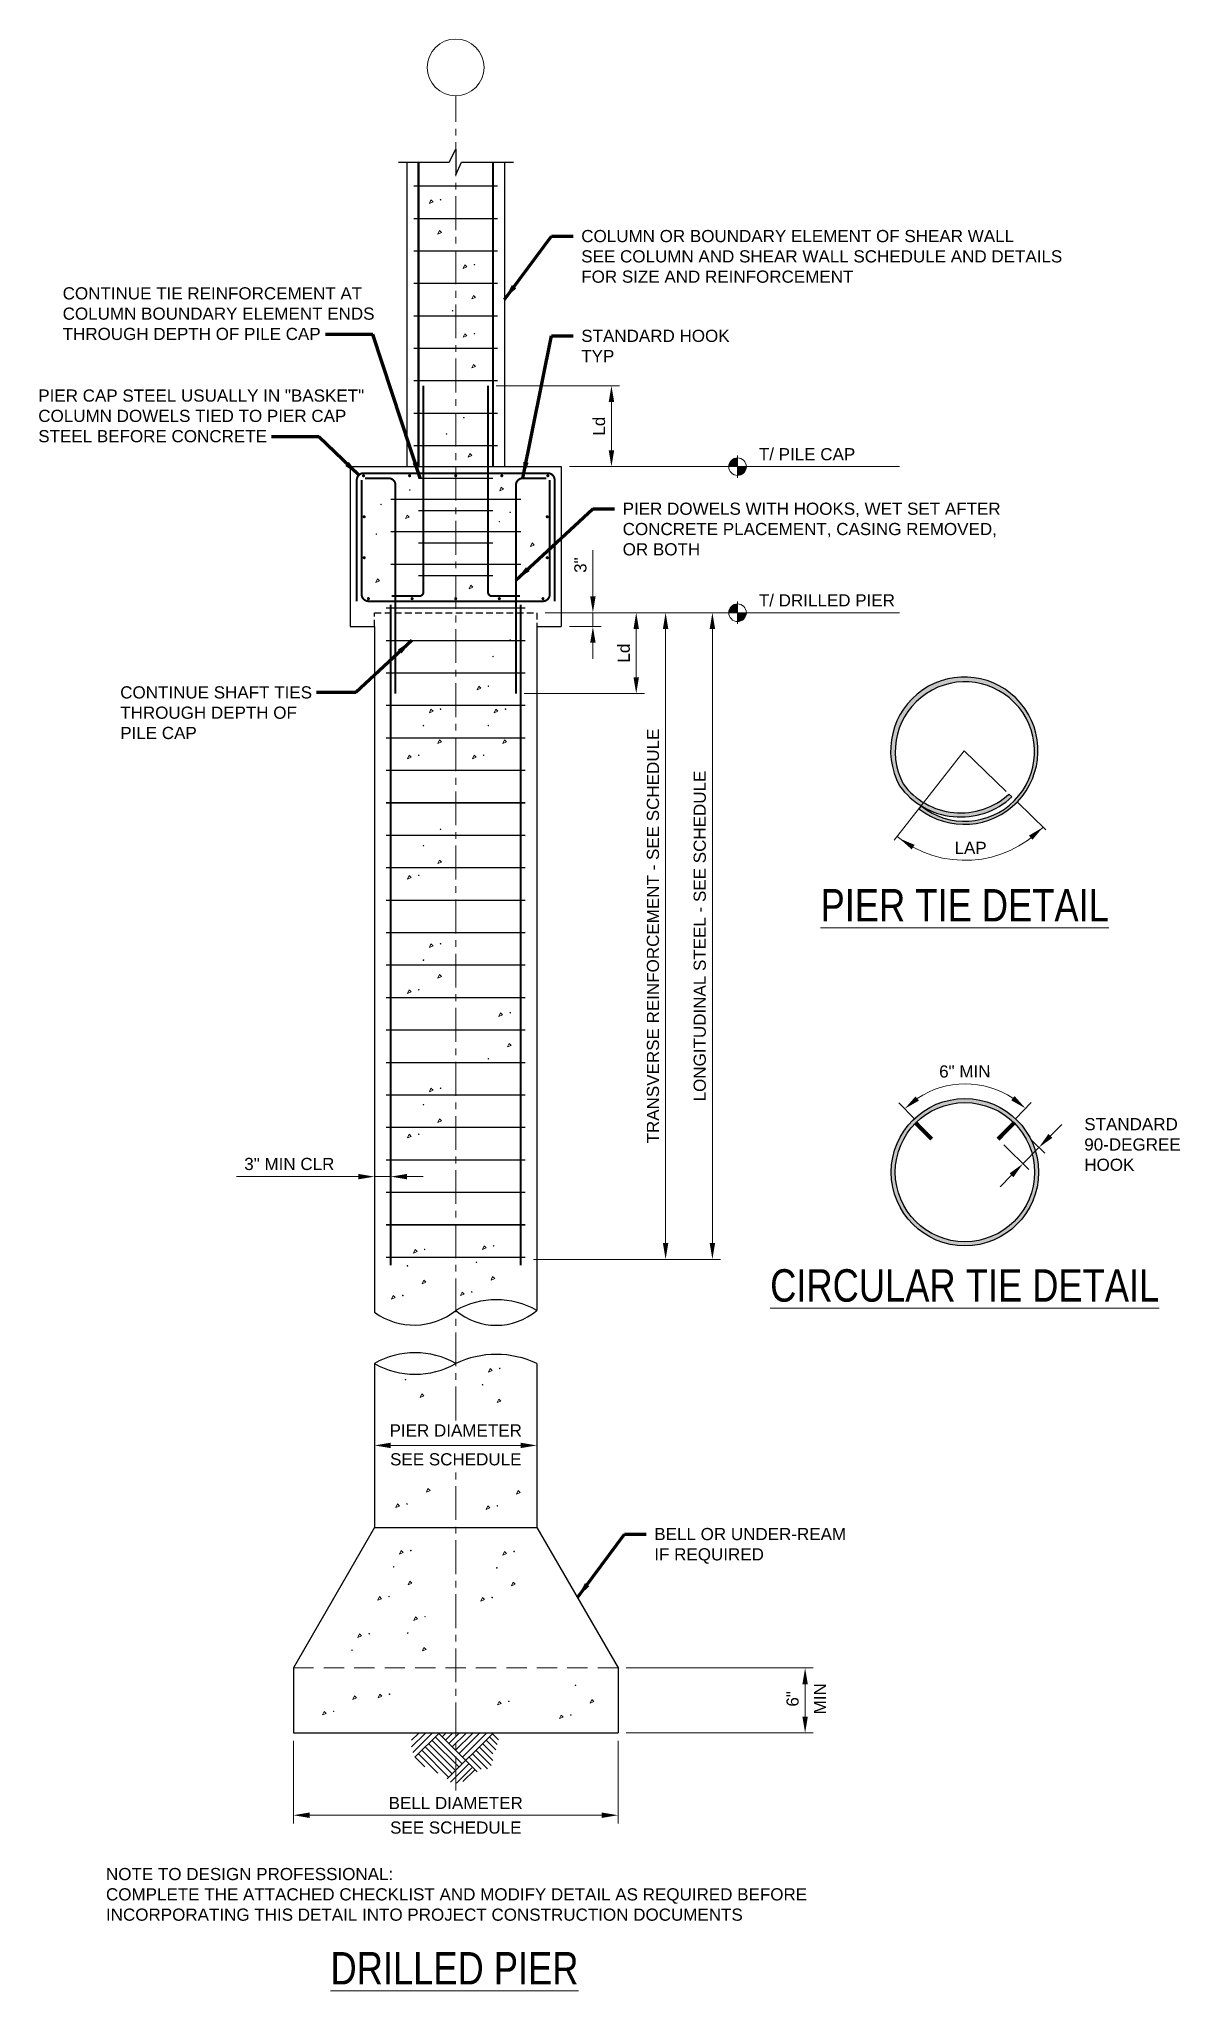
# Model space of a CAD drawing. Header units: inches. Extents: x -1250 to -1039, y 1095 to 1456.
import ezdxf
from ezdxf.enums import TextEntityAlignment as Align

# ---------------------------------------------------------------- set-up
doc = ezdxf.new("R2010")
doc.units = ezdxf.units.IN
doc.header["$LTSCALE"] = 5
doc.header["$MEASUREMENT"] = 0
doc.linetypes.add('CENTER', pattern=[2, 1.25, -0.25, 0.25, -0.25])
doc.linetypes.add('HIDDEN', pattern=[0.375, 0.25, -0.125])
for name, color, linetype, lineweight in [('S-ANNO-DIMS', 1, 'Continuous', 20), ('S-ANNO-TEXT', 7, 'Continuous', 20), ('S-DELT-PATT', 7, 'Continuous', 15), ('S-DETL', 3, 'Continuous', 30), ('S-GRID', 9, 'CENTER', 20), ('S-GRID-IDEN', 9, 'Continuous', 20)]:
    doc.layers.add(name, color=color, linetype=linetype, lineweight=lineweight)
doc.styles.add('Romans', font='arial.ttf')
doc.dimstyles.get("Standard").update_dxf_attribs({"dimtxt": 0.18, "dimasz": 0.18, "dimexe": 0.18, "dimexo": 0.0625, "dimgap": 0.09, "dimtad": 0, "dimtih": 1, "dimtoh": 1, "dimdec": 4, "dimzin": 0, "dimdsep": 46, "dimtxsty": 'Standard', "dimcen": 0.09, "dimadec": 0, "dimazin": 0, "dimtfac": 1, "dimtdec": 4, "dimtofl": 0, "dimtmove": 0, "dimatfit": 3, "dimfxl": 1, "dimtolj": 1, "dimtzin": 0, "dimarcsym": 0})

# ---------------------------------------------------------------- blocks, each defined once
blk = doc.blocks.new('*D0')
at = {"layer": 'Defpoints', "color": 0, "transparency": 16777216}
for p in [(-1187.65, 1245.61), (-1187.65, 1245.61), (-1184.65, 1245.11)]:
    blk.add_point(p, dxfattribs=at)
at = {"layer": 'S-ANNO-DIMS', "transparency": 16777216}
for p, q in [((-1190.65, 1245.61), (-1213.14, 1245.61)), ((-1184.65, 1245.61), (-1187.65, 1245.61)), ((-1184.65, 1246.61), (-1184.65, 1247.11)), ((-1181.65, 1245.61), (-1178.65, 1245.61))]:
    blk.add_line(p, q, dxfattribs=at)
for points in [[(-1190.65, 1246.11), (-1190.65, 1245.11), (-1187.65, 1245.61)], [(-1181.65, 1246.11), (-1181.65, 1245.11), (-1184.65, 1245.61)]]:
    blk.add_solid(points, dxfattribs=at)
at = {"layer": 'S-ANNO-DIMS', "transparency": 16777216, "insert": (-1203.4, 1247.94), "char_height": 2.25, "attachment_point": 5, "style": 'Romans'}
blk.add_mtext('\\A1;3" MIN CLR', dxfattribs=at)
blk = doc.blocks.new('*D1')
at = {"layer": 'Defpoints', "color": 0, "transparency": 16777216}
for p in [(-1202.65, 1142.8), (-1142.65, 1142.8), (-1142.65, 1127.58)]:
    blk.add_point(p, dxfattribs=at)
at = {"layer": 'S-ANNO-DIMS', "transparency": 16777216}
for p, q in [((-1202.65, 1141.3), (-1202.65, 1126.08)), ((-1142.65, 1141.3), (-1142.65, 1126.08)), ((-1199.65, 1127.58), (-1145.65, 1127.58))]:
    blk.add_line(p, q, dxfattribs=at)
for points in [[(-1199.65, 1128.08), (-1199.65, 1127.08), (-1202.65, 1127.58)], [(-1145.65, 1128.08), (-1145.65, 1127.08), (-1142.65, 1127.58)]]:
    blk.add_solid(points, dxfattribs=at)
at = {"layer": 'S-ANNO-DIMS', "transparency": 16777216, "insert": (-1172.65, 1129.84), "char_height": 2.25, "attachment_point": 5, "style": 'Romans'}
blk.add_mtext('\\A1;BELL DIAMETER', dxfattribs=at)
blk = doc.blocks.new('*D2')
at = {"layer": 'Defpoints', "color": 0, "transparency": 16777216}
for p in [(-1142.65, 1154.8), (-1142.65, 1142.8), (-1108.08, 1142.8)]:
    blk.add_point(p, dxfattribs=at)
at = {"layer": 'S-ANNO-DIMS', "transparency": 16777216}
for p, q in [((-1141.15, 1154.8), (-1106.58, 1154.8)), ((-1108.08, 1151.8), (-1108.08, 1145.8)), ((-1141.15, 1142.8), (-1106.58, 1142.8))]:
    blk.add_line(p, q, dxfattribs=at)
for points in [[(-1108.58, 1151.8), (-1107.58, 1151.8), (-1108.08, 1154.8)], [(-1108.58, 1145.8), (-1107.58, 1145.8), (-1108.08, 1142.8)]]:
    blk.add_solid(points, dxfattribs=at)
at = {"layer": 'S-ANNO-DIMS', "transparency": 16777216, "insert": (-1110.38, 1149.09), "char_height": 2.25, "attachment_point": 5, "rotation": 90, "style": 'Romans'}
blk.add_mtext('\\A1;6"', dxfattribs=at)
blk = doc.blocks.new('*D3')
at = {"layer": 'Defpoints', "color": 0, "transparency": 16777216}
for p in [(-1187.65, 1195.93), (-1157.65, 1195.93), (-1157.65, 1195.93)]:
    blk.add_point(p, dxfattribs=at)
at = {"layer": 'S-ANNO-DIMS', "transparency": 16777216}
for p, q in [((-1184.65, 1195.93), (-1160.65, 1195.93)), ((-1157.65, 1197.43), (-1157.65, 1197.43))]:
    blk.add_line(p, q, dxfattribs=at)
for points in [[(-1184.65, 1196.43), (-1184.65, 1195.43), (-1187.65, 1195.93)], [(-1160.65, 1196.43), (-1160.65, 1195.43), (-1157.65, 1195.93)]]:
    blk.add_solid(points, dxfattribs=at)
at = {"layer": 'S-ANNO-DIMS', "transparency": 16777216, "insert": (-1172.65, 1198.7), "char_height": 2.25, "attachment_point": 5, "style": 'Romans'}
blk.add_mtext('\\A1;PIER DIAMETER', dxfattribs=at)
blk = doc.blocks.new('*D4')
at = {"layer": 'Defpoints', "color": 0, "transparency": 16777216}
for p in [(-1125.22, 1349.84), (-1159.79, 1230.32), (-1125.22, 1230.32)]:
    blk.add_point(p, dxfattribs=at)
at = {"layer": 'S-ANNO-DIMS', "transparency": 16777216}
for p, q in [((-1125.22, 1346.84), (-1125.22, 1233.32)), ((-1158.29, 1230.32), (-1123.72, 1230.32))]:
    blk.add_line(p, q, dxfattribs=at)
for points in [[(-1125.72, 1346.84), (-1124.72, 1346.84), (-1125.22, 1349.84)], [(-1125.72, 1233.32), (-1124.72, 1233.32), (-1125.22, 1230.32)]]:
    blk.add_solid(points, dxfattribs=at)
at = {"layer": 'S-ANNO-DIMS', "transparency": 16777216, "insert": (-1127.54, 1290.08), "char_height": 2.25, "attachment_point": 5, "rotation": 90, "style": 'Romans'}
blk.add_mtext('\\A1;LONGITUDINAL STEEL - SEE SCHEDULE', dxfattribs=at)
blk = doc.blocks.new('*D5')
at = {"layer": 'Defpoints', "color": 0, "transparency": 16777216}
for p in [(-1133.86, 1349.84), (-1159.79, 1230.32), (-1133.86, 1230.32)]:
    blk.add_point(p, dxfattribs=at)
at = {"layer": 'S-ANNO-DIMS', "transparency": 16777216}
for p, q in [((-1133.86, 1346.84), (-1133.86, 1233.32)), ((-1158.29, 1230.32), (-1132.36, 1230.32))]:
    blk.add_line(p, q, dxfattribs=at)
for points in [[(-1134.36, 1346.84), (-1133.36, 1346.84), (-1133.86, 1349.84)], [(-1134.36, 1233.32), (-1133.36, 1233.32), (-1133.86, 1230.32)]]:
    blk.add_solid(points, dxfattribs=at)
at = {"layer": 'S-ANNO-DIMS', "transparency": 16777216, "insert": (-1136.19, 1290.08), "char_height": 2.25, "attachment_point": 5, "rotation": 90, "style": 'Romans'}
blk.add_mtext('\\A1;TRANSVERSE REINFORCEMENT - SEE SCHEDULE', dxfattribs=at)
blk = doc.blocks.new('*D6')
at = {"layer": 'Defpoints', "color": 0, "transparency": 16777216}
for p in [(-1074.45, 1262.23), (-1086.82, 1255.24), (-1084.41, 1252.8), (-1072.66, 1252.77), (-1070.27, 1255.23)]:
    blk.add_point(p, dxfattribs=at)
at = {"layer": 'S-ANNO-DIMS', "transparency": 16777216}
for p, q in [((-1087.87, 1256.31), (-1090.74, 1259.22)), ((-1069.22, 1256.3), (-1066.3, 1259.31))]:
    blk.add_line(p, q, dxfattribs=at)
blk.add_arc((-1078.47, 1246.79), 15.96, 56.577, 123.835, dxfattribs=at)
for points in [[(-1087.05, 1259.66), (-1087.68, 1260.43), (-1089.69, 1258.15)], [(-1069.37, 1260.5), (-1070, 1259.72), (-1067.35, 1258.23)]]:
    blk.add_solid(points, dxfattribs=at)
at = {"layer": 'S-ANNO-DIMS', "transparency": 16777216, "insert": (-1078.56, 1265.05), "char_height": 2.25, "attachment_point": 5, "rotation": 0.2803, "style": 'Romans'}
blk.add_mtext('\\A1;6" MIN', dxfattribs=at)
blk = doc.blocks.new('*D7')
at = {"layer": 'Defpoints', "color": 0, "transparency": 16777216}
for p in [(-1157.65, 1349.84), (-1153.15, 1347.29), (-1147.3, 1347.29)]:
    blk.add_point(p, dxfattribs=at)
at = {"layer": 'S-ANNO-DIMS', "transparency": 16777216}
for p, q in [((-1147.3, 1352.84), (-1147.3, 1361.43)), ((-1156.15, 1349.84), (-1145.8, 1349.84)), ((-1147.3, 1347.29), (-1147.3, 1349.84)), ((-1151.65, 1347.29), (-1145.8, 1347.29)), ((-1147.3, 1344.29), (-1147.3, 1341.29))]:
    blk.add_line(p, q, dxfattribs=at)
for points in [[(-1147.8, 1352.84), (-1146.8, 1352.84), (-1147.3, 1349.84)], [(-1147.8, 1344.29), (-1146.8, 1344.29), (-1147.3, 1347.29)]]:
    blk.add_solid(points, dxfattribs=at)
at = {"layer": 'S-ANNO-DIMS', "transparency": 16777216, "insert": (-1149.6, 1358.64), "char_height": 2.25, "attachment_point": 5, "rotation": 90, "style": 'Romans'}
blk.add_mtext('\\A1;3"', dxfattribs=at)
blk = doc.blocks.new('*D8')
at = {"layer": 'Defpoints', "color": 0, "transparency": 16777216}
for p in [(-1072.43, 1252.54), (-1067.33, 1253.43), (-1064.87, 1251)]:
    blk.add_point(p, dxfattribs=at)
at = {"layer": 'S-ANNO-DIMS', "transparency": 16777216}
for p, q in [((-1066.26, 1252.38), (-1063.8, 1249.95)), ((-1062.76, 1253.13), (-1060.65, 1255.27)), ((-1071.36, 1251.49), (-1066.76, 1246.95)), ((-1067.83, 1248), (-1064.87, 1251)), ((-1069.93, 1245.86), (-1072.04, 1243.73))]:
    blk.add_line(p, q, dxfattribs=at)
for points in [[(-1063.12, 1253.49), (-1062.4, 1252.78), (-1064.87, 1251)], [(-1070.29, 1246.21), (-1069.58, 1245.51), (-1067.83, 1248)]]:
    blk.add_solid(points, dxfattribs=at)
blk = doc.blocks.new('*D9')
at = {"layer": 'Defpoints', "color": 0, "transparency": 16777216}
for p in [(-1166.68, 1391.79), (-1153.15, 1376.84), (-1143.87, 1376.84)]:
    blk.add_point(p, dxfattribs=at)
at = {"layer": 'S-ANNO-DIMS', "transparency": 16777216}
for p, q in [((-1165.18, 1391.79), (-1142.37, 1391.79)), ((-1143.87, 1388.79), (-1143.87, 1379.84)), ((-1151.65, 1376.84), (-1142.37, 1376.84))]:
    blk.add_line(p, q, dxfattribs=at)
for points in [[(-1144.37, 1388.79), (-1143.37, 1388.79), (-1143.87, 1391.79)], [(-1144.37, 1379.84), (-1143.37, 1379.84), (-1143.87, 1376.84)]]:
    blk.add_solid(points, dxfattribs=at)
at = {"layer": 'S-ANNO-DIMS', "transparency": 16777216, "insert": (-1146.16, 1384.32), "char_height": 2.25, "attachment_point": 5, "rotation": 90, "style": 'Romans'}
blk.add_mtext('\\A1;Ld', dxfattribs=at)
blk = doc.blocks.new('*D10')
at = {"layer": 'Defpoints', "color": 0, "transparency": 16777216}
for p in [(-1157.65, 1349.84), (-1139.29, 1349.84), (-1161.52, 1334.89)]:
    blk.add_point(p, dxfattribs=at)
at = {"layer": 'S-ANNO-DIMS', "transparency": 16777216}
for p, q in [((-1156.15, 1349.84), (-1137.79, 1349.84)), ((-1139.29, 1337.89), (-1139.29, 1346.84)), ((-1160.02, 1334.89), (-1137.79, 1334.89))]:
    blk.add_line(p, q, dxfattribs=at)
for points in [[(-1139.79, 1346.84), (-1138.79, 1346.84), (-1139.29, 1349.84)], [(-1139.79, 1337.89), (-1138.79, 1337.89), (-1139.29, 1334.89)]]:
    blk.add_solid(points, dxfattribs=at)
at = {"layer": 'S-ANNO-DIMS', "transparency": 16777216, "insert": (-1141.58, 1342.37), "char_height": 2.25, "attachment_point": 5, "rotation": 90, "style": 'Romans'}
blk.add_mtext('\\A1;Ld', dxfattribs=at)

msp = doc.modelspace()

# ---------------------------------------------------------------- hatches: boundary and pattern name
at = {"layer": 'S-ANNO-TEXT'}
h = msp.add_hatch(color=256, dxfattribs=at)
h.dxf.hatch_style = 1
h.paths.add_polyline_path([(-1120.566099, 1378.460207, 0.4142135624), (-1122.191056, 1376.83525), (-1120.566099, 1376.83525)])
h = msp.add_hatch(color=256, dxfattribs=at)
h.dxf.hatch_style = 1
h.paths.add_polyline_path([(-1118.941141, 1376.83525), (-1120.566099, 1376.83525), (-1120.566099, 1375.210292, 0.4142135624)])
h = msp.add_hatch(color=256, dxfattribs=at)
h.dxf.hatch_style = 1
h.paths.add_polyline_path([(-1120.566099, 1351.460207, 0.4142135624), (-1122.191056, 1349.83525), (-1120.566099, 1349.83525)])
h = msp.add_hatch(color=256, dxfattribs=at)
h.dxf.hatch_style = 1
h.paths.add_polyline_path([(-1118.941141, 1349.83525), (-1120.566099, 1349.83525), (-1120.566099, 1348.210292, 0.4142135624)])
at = {"layer": 'S-DETL'}
h = msp.add_hatch(color=256, dxfattribs=at)
h.dxf.hatch_style = 1
h.paths.add_polyline_path([(-1090.624914, 1317.84278, 0.0987396046), (-1086.628606, 1314.140924), (-1086.166266, 1314.732901, -0.0984924228), (-1089.965876, 1318.200787, -9.7041727797), (-1086.628606, 1314.140924), (-1087.0418, 1313.611872, 9.7191593964)])
h.paths.add_polyline_path([(-1069.869658, 1315.805269), (-1070.408349, 1316.328262, -0.333794686), (-1086.166266, 1314.732901), (-1086.628606, 1314.140924, 0.3365648799)], flags=17)
h = msp.add_hatch(color=256, dxfattribs=at)
h.dxf.hatch_style = 1
h.paths.add_polyline_path([(-1092.167337, 1246.431975, 1), (-1064.937519, 1246.431975, 1)])
h.paths.add_polyline_path([(-1065.688325, 1246.431975, -1), (-1091.416531, 1246.431975, -1)], flags=16)
h.paths.add_polyline_path([(-1069.205564, 1255.270599, 0.0145944322), (-1069.737134, 1255.800845), (-1072.695493, 1252.80296), (-1072.161081, 1252.275594)], flags=0)
h.paths.add_polyline_path([(-1087.367722, 1255.800845, 0.0145944322), (-1087.899292, 1255.270599), (-1084.943775, 1252.275594), (-1084.409363, 1252.80296)], flags=0)
h = msp.add_hatch(color=256, dxfattribs=at)
h.dxf.hatch_style = 1
h.paths.add_polyline_path([(-1087.367722, 1255.800845, 0.0145944322), (-1087.899292, 1255.270599), (-1084.943775, 1252.275594), (-1084.409363, 1252.80296)])
h = msp.add_hatch(color=256, dxfattribs=at)
h.dxf.hatch_style = 1
h.paths.add_polyline_path([(-1069.205564, 1255.270599, 0.0145944322), (-1069.737134, 1255.800845), (-1072.695493, 1252.80296), (-1072.161081, 1252.275594)])

# ---------------------------------------------------------------- linework, layer by layer
at = {"layer": 'S-ANNO-DIMS'}
for p, q in [((-1078.661968, 1324.341374), (-1091.594169, 1307.783036)), ((-1078.661968, 1324.341374), (-1070.899318, 1316.804924)), ((-1068.89408, 1314.858118), (-1063.587644, 1309.70631))]:
    msp.add_line(p, q, dxfattribs=at)
msp.add_arc((-1078.552428, 1324.181242), 20.106082, 231.48296459, 315.95703518, dxfattribs=at)
for points in [[(-1066.710423, 1308.643206), (-1066.063254, 1307.88086), (-1064.099801, 1310.203543)], [(-1088.385922, 1306.088237), (-1087.849041, 1306.931894), (-1090.648454, 1308.120711)]]:
    msp.add_solid(points, dxfattribs=at)
at = {"layer": 'S-ANNO-TEXT', "linetype": 'Continuous'}
for p, q in [((-1180.798896, 1141.456169), (-1179.548896, 1142.706169)), ((-1180.798896, 1140.206169), (-1178.298896, 1142.706169)), ((-1180.587959, 1139.167106), (-1177.048896, 1142.706169)), ((-1180.223037, 1138.282028), (-1175.798912, 1142.706169)), ((-1178.298896, 1140.206169), (-1173.387505, 1135.294778)), ((-1177.673896, 1140.831169), (-1172.795021, 1135.952278)), ((-1177.048896, 1141.456169), (-1172.039974, 1136.447247)), ((-1176.423912, 1142.081169), (-1171.44749, 1137.104763)), ((-1175.798912, 1142.706169), (-1168.709334, 1135.616606)), ((-1175.173912, 1142.081169), (-1174.548912, 1142.706169)), ((-1174.548912, 1141.456169), (-1173.298912, 1142.706169)), ((-1174.21524, 1134.289856), (-1165.798927, 1142.706169)), ((-1173.923912, 1140.831169), (-1172.048912, 1142.706169)), ((-1173.298912, 1140.206169), (-1170.798912, 1142.706169)), ((-1172.673912, 1139.581169), (-1169.548912, 1142.706169)), ((-1172.048912, 1138.956169), (-1168.298912, 1142.706169)), ((-1171.423912, 1138.331169), (-1167.048927, 1142.706169)), ((-1168.298912, 1140.206169), (-1165.798927, 1137.706184)), ((-1167.673912, 1140.831169), (-1165.798927, 1138.956169)), ((-1167.048927, 1141.456169), (-1165.251943, 1139.659169)), ((-1166.423927, 1142.081169), (-1165.017068, 1140.674294)), ((-1165.860177, 1142.644919), (-1164.745912, 1141.530638)), ((-1180.173896, 1138.331169), (-1178.383459, 1136.540747)), ((-1179.548896, 1138.956169), (-1175.970427, 1135.377684)), ((-1178.923896, 1139.581169), (-1174.045021, 1134.702278)), ((-1173.62113, 1133.695731), (-1170.305099, 1137.011763)), ((-1170.173912, 1138.331169), (-1167.954302, 1136.111559)), ((-1169.548912, 1138.956169), (-1166.776646, 1136.183888)), ((-1168.923912, 1139.581169), (-1166.086615, 1136.743872)), ((-1172.483271, 1133.533184), (-1169.654896, 1136.361559)), ((-1171.312912, 1133.793263), (-1169.199755, 1135.906419))]:
    msp.add_line(p, q, dxfattribs=at)
at = {"layer": 'S-DELT-PATT', "linetype": 'Continuous'}
for p, q in [((-1120.566099, 1374.763347), (-1120.566099, 1378.925514)), ((-1118.941141, 1376.83525), (-1123.044384, 1376.83525)), ((-1114.960155, 1349.844431), (-1123.403661, 1349.844431)), ((-1118.941141, 1349.83525), (-1123.044384, 1349.83525)), ((-1120.566099, 1347.763347), (-1120.566099, 1351.925514))]:
    msp.add_line(p, q, dxfattribs=at)
at = {"layer": 'S-DELT-PATT'}
for p, q in [((-1150.927128, 1376.844431), (-1090.617093, 1376.844431)), ((-1150.927128, 1349.844431), (-1090.617093, 1349.844431))]:
    msp.add_line(p, q, dxfattribs=at)
at = {"layer": 'S-DELT-PATT', "linetype": 'HIDDEN', "ltscale": 3}
msp.add_line((-1202.652974, 1154.801853), (-1142.652974, 1154.801853), dxfattribs=at)
at = {"layer": 'S-DELT-PATT', "flags": 128}
for points in [[(-1176.844691, 1425.777927), (-1177.518954, 1425.490276), (-1177.219584, 1426.152819)], [(-1175.252973, 1420.119678), (-1175.927236, 1419.832027), (-1175.627865, 1420.49457)], [(-1170.594691, 1413.777927), (-1171.268954, 1413.490276), (-1170.969584, 1414.152819)], [(-1169.002973, 1408.119678), (-1169.677236, 1407.832027), (-1169.377865, 1408.49457)], [(-1170.594691, 1401.027927), (-1171.268954, 1400.740276), (-1170.969584, 1401.402819)], [(-1169.002973, 1395.369678), (-1169.677236, 1395.082027), (-1169.377865, 1395.74457)], [(-1169.662218, 1378.883992), (-1170.336481, 1378.596341), (-1170.037111, 1379.258884)], [(-1163.845977, 1372.67441), (-1164.52024, 1372.38676), (-1164.22087, 1373.049303)], [(-1181.245, 1367.511166), (-1181.919263, 1367.223516), (-1181.619893, 1367.886059)], [(-1158.163741, 1362.351427), (-1158.838004, 1362.063777), (-1158.538633, 1362.72632)], [(-1186.713, 1355.716018), (-1187.387263, 1355.428368), (-1187.087893, 1356.090911)], [(-1169.507694, 1354.551689), (-1170.181957, 1354.264039), (-1169.882586, 1354.926582)], [(-1168.024868, 1335.86455), (-1168.699131, 1335.5769), (-1168.399761, 1336.239443)], [(-1176.844691, 1331.624082), (-1177.518954, 1331.336432), (-1177.219584, 1331.998975)], [(-1164.844691, 1331.624082), (-1165.518954, 1331.336432), (-1165.219584, 1331.998975)], [(-1175.252973, 1325.965833), (-1175.927236, 1325.678183), (-1175.627865, 1326.340726)], [(-1163.252973, 1325.965833), (-1163.927236, 1325.678183), (-1163.627865, 1326.340726)], [(-1180.888971, 1323.11455), (-1181.563233, 1322.8269), (-1181.263863, 1323.489443)], [(-1168.888971, 1323.11455), (-1169.563233, 1322.8269), (-1169.263863, 1323.489443)], [(-1175.252973, 1303.758202), (-1175.927236, 1303.470551), (-1175.627865, 1304.133094)], [(-1180.888971, 1300.906918), (-1181.563233, 1300.619268), (-1181.263863, 1301.281811)], [(-1176.844691, 1288.266078), (-1177.518954, 1287.978428), (-1177.219584, 1288.640971)], [(-1175.252973, 1282.607829), (-1175.927236, 1282.320179), (-1175.627865, 1282.982722)], [(-1180.888971, 1279.756546), (-1181.563233, 1279.468896), (-1181.263863, 1280.131439)], [(-1163.980588, 1275.516078), (-1164.654851, 1275.228428), (-1164.355481, 1275.890971)], [(-1162.38887, 1269.857829), (-1163.063133, 1269.570179), (-1162.763763, 1270.232722)], [(-1176.844691, 1261.563135), (-1177.518954, 1261.275484), (-1177.219584, 1261.938027)], [(-1175.252973, 1255.904886), (-1175.927236, 1255.617235), (-1175.627865, 1256.279778)], [(-1180.888971, 1253.053602), (-1181.563233, 1252.765952), (-1181.263863, 1253.428495)], [(-1179.787543, 1231.76825), (-1180.461806, 1231.4806), (-1180.162436, 1232.143143)], [(-1167.042585, 1232.421207), (-1167.716848, 1232.133557), (-1167.417478, 1232.7961)], [(-1165.450867, 1226.762958), (-1166.12513, 1226.475308), (-1165.825759, 1227.137851)], [(-1183.831823, 1223.258718), (-1184.506086, 1222.971068), (-1184.206716, 1223.633611)], [(-1178.195825, 1226.110001), (-1178.870088, 1225.822351), (-1178.570718, 1226.484894)], [(-1171.086865, 1223.911675), (-1171.761128, 1223.624025), (-1171.461757, 1224.286568)], [(-1165.910065, 1209.779223), (-1166.584328, 1209.491573), (-1166.284957, 1210.154116)], [(-1178.558547, 1205.075345), (-1179.23281, 1204.787695), (-1178.93344, 1205.450238)], [(-1164.318346, 1204.120974), (-1164.992609, 1203.833324), (-1164.693239, 1204.495867)], [(-1177.399878, 1187.580363), (-1178.074141, 1187.292712), (-1177.774771, 1187.955255)], [(-1160.728421, 1187.233319), (-1161.402684, 1186.945669), (-1161.103314, 1187.608212)], [(-1183.035876, 1184.72908), (-1183.710139, 1184.441429), (-1183.410769, 1185.103972)], [(-1166.364419, 1184.382036), (-1167.038682, 1184.094386), (-1166.739312, 1184.756929)], [(-1182.343663, 1176.110827), (-1183.017926, 1175.823177), (-1182.718556, 1176.48572)], [(-1163.272576, 1175.937743), (-1163.946839, 1175.650092), (-1163.647469, 1176.312636)], [(-1180.751945, 1170.452578), (-1181.426208, 1170.164928), (-1181.126837, 1170.827471)], [(-1161.680858, 1170.279494), (-1162.355121, 1169.991844), (-1162.055751, 1170.654387)], [(-1186.387943, 1167.601295), (-1187.062206, 1167.313645), (-1186.762835, 1167.976188)], [(-1167.316856, 1167.428211), (-1167.991119, 1167.14056), (-1167.691749, 1167.803103)], [(-1179.731979, 1163.886943), (-1180.406242, 1163.599292), (-1180.106872, 1164.261835)], [(-1190.041237, 1160.72796), (-1190.7155, 1160.44031), (-1190.416129, 1161.102853)], [(-1178.140261, 1158.228694), (-1178.814524, 1157.941043), (-1178.515153, 1158.603587)], [(-1190.967003, 1149.251078), (-1191.641266, 1148.963427), (-1191.341896, 1149.62597)], [(-1186.293743, 1149.558777), (-1186.968006, 1149.271127), (-1186.668636, 1149.93367)], [(-1164.234766, 1148.241901), (-1164.909029, 1147.954251), (-1164.609659, 1148.616794)], [(-1147.144778, 1148.568432), (-1147.819041, 1148.280782), (-1147.519671, 1148.943325)], [(-1196.603001, 1146.399795), (-1197.277264, 1146.112144), (-1196.977894, 1146.774687)], [(-1152.780776, 1145.717149), (-1153.455039, 1145.429498), (-1153.155669, 1146.092041)]]:
    msp.add_lwpolyline(points, close=True, dxfattribs=at)
for points in [[(-1175.493021, 1426.164023, 1), (-1175.389341, 1426.164023, 1)], [(-1169.243021, 1414.164023, 1), (-1169.139341, 1414.164023, 1)], [(-1173.287301, 1405.654491, 1), (-1173.183621, 1405.654491, 1)], [(-1169.243021, 1401.414023, 1), (-1169.139341, 1401.414023, 1)], [(-1171.204235, 1385.894109, 1), (-1171.100555, 1385.894109, 1)], [(-1174.387651, 1382.866182, 1), (-1174.283971, 1382.866182, 1)], [(-1181.191053, 1372.526753, 1), (-1181.087373, 1372.526753, 1)], [(-1186.516411, 1369.855745, 1), (-1186.412731, 1369.855745, 1)], [(-1162.628919, 1368.385178, 1), (-1162.525239, 1368.385178, 1)], [(-1187.377275, 1364.37414, 1), (-1187.273595, 1364.37414, 1)], [(-1164.636364, 1366.658939, 1), (-1164.532684, 1366.658939, 1)], [(-1166.673198, 1359.875646, 1), (-1166.569518, 1359.875646, 1)], [(-1162.628919, 1344.760178, 1), (-1162.525239, 1344.760178, 1)], [(-1165.812334, 1341.732251, 1), (-1165.708654, 1341.732251, 1)], [(-1166.673198, 1336.250646, 1), (-1166.569518, 1336.250646, 1)], [(-1175.493021, 1332.010178, 1), (-1175.389341, 1332.010178, 1)], [(-1163.493021, 1332.010178, 1), (-1163.389341, 1332.010178, 1)], [(-1178.676436, 1328.982251, 1), (-1178.572756, 1328.982251, 1)], [(-1166.676436, 1328.982251, 1), (-1166.572756, 1328.982251, 1)], [(-1179.537301, 1323.500646, 1), (-1179.433621, 1323.500646, 1)], [(-1167.537301, 1323.500646, 1), (-1167.433621, 1323.500646, 1)], [(-1175.493021, 1309.802547, 1), (-1175.389341, 1309.802547, 1)], [(-1178.676436, 1306.77462, 1), (-1178.572756, 1306.77462, 1)], [(-1179.537301, 1301.293014, 1), (-1179.433621, 1301.293014, 1)], [(-1175.493021, 1288.652174, 1), (-1175.389341, 1288.652174, 1)], [(-1178.676436, 1285.624247, 1), (-1178.572756, 1285.624247, 1)], [(-1179.537301, 1280.142642, 1), (-1179.433621, 1280.142642, 1)], [(-1162.628919, 1275.902174, 1), (-1162.525239, 1275.902174, 1)], [(-1166.673198, 1267.392642, 1), (-1166.569518, 1267.392642, 1)], [(-1175.493021, 1261.949231, 1), (-1175.389341, 1261.949231, 1)], [(-1178.676436, 1258.921304, 1), (-1178.572756, 1258.921304, 1)], [(-1179.537301, 1253.439698, 1), (-1179.433621, 1253.439698, 1)], [(-1178.435873, 1232.154346, 1), (-1178.332193, 1232.154346, 1)], [(-1165.690915, 1232.807303, 1), (-1165.587235, 1232.807303, 1)], [(-1181.619289, 1229.126419, 1), (-1181.515609, 1229.126419, 1)], [(-1168.87433, 1229.779376, 1), (-1168.77065, 1229.779376, 1)], [(-1182.480153, 1223.644814, 1), (-1182.376473, 1223.644814, 1)], [(-1169.735195, 1224.297771, 1), (-1169.631515, 1224.297771, 1)], [(-1164.558395, 1210.165319, 1), (-1164.454715, 1210.165319, 1)], [(-1181.982011, 1208.091763, 1), (-1181.878331, 1208.091763, 1)], [(-1167.74181, 1207.137392, 1), (-1167.63813, 1207.137392, 1)], [(-1181.684206, 1185.115176, 1), (-1181.580526, 1185.115176, 1)], [(-1165.012749, 1184.768132, 1), (-1164.909069, 1184.768132, 1)], [(-1180.991993, 1176.496923, 1), (-1180.888313, 1176.496923, 1)], [(-1161.920906, 1176.323839, 1), (-1161.817226, 1176.323839, 1)], [(-1184.175408, 1173.468996, 1), (-1184.071728, 1173.468996, 1)], [(-1165.104322, 1173.295912, 1), (-1165.000642, 1173.295912, 1)], [(-1185.036273, 1167.987391, 1), (-1184.932593, 1167.987391, 1)], [(-1165.965186, 1167.814307, 1), (-1165.861506, 1167.814307, 1)], [(-1178.380309, 1164.273039, 1), (-1178.276629, 1164.273039, 1)], [(-1191.872982, 1158.086129, 1), (-1191.769302, 1158.086129, 1)], [(-1188.689567, 1161.114056, 1), (-1188.585887, 1161.114056, 1)], [(-1181.563724, 1161.245112, 1), (-1181.460044, 1161.245112, 1)], [(-1150.568242, 1151.58485, 1), (-1150.464562, 1151.58485, 1)], [(-1184.942074, 1149.944873, 1), (-1184.838394, 1149.944873, 1)], [(-1162.883097, 1148.627997, 1), (-1162.779417, 1148.627997, 1)], [(-1195.251331, 1146.78589, 1), (-1195.147651, 1146.78589, 1)], [(-1151.429106, 1146.103245, 1), (-1151.325426, 1146.103245, 1)]]:
    msp.add_lwpolyline(points, format="xyb", close=True, dxfattribs=at)
at = {"layer": 'S-DELT-PATT', "linetype": 'Continuous'}
for centre in [(-1120.566099, 1376.83525), (-1120.566099, 1349.83525)]:
    msp.add_circle(centre, 1.624957, dxfattribs=at)
at = {"layer": 'S-DETL', "linetype": 'Continuous'}
for p, q in [((-1181.652974, 1433.137448), (-1181.652974, 1376.844431)), ((-1163.652974, 1433.137448), (-1163.652974, 1376.844431)), ((-1192.152974, 1376.844431), (-1192.152974, 1347.287993)), ((-1192.152974, 1376.844431), (-1181.652974, 1376.844431)), ((-1181.652974, 1376.844431), (-1153.152974, 1376.844431)), ((-1153.152974, 1376.844431), (-1153.152974, 1347.287993)), ((-1192.152974, 1347.287993), (-1187.652974, 1347.287993)), ((-1187.652974, 1347.287993), (-1187.652974, 1220.541194)), ((-1157.652974, 1347.287993), (-1157.652974, 1220.861178)), ((-1157.652974, 1347.287993), (-1153.152974, 1347.287993)), ((-1187.652974, 1211.073549), (-1187.652974, 1180.782634)), ((-1157.652974, 1211.073549), (-1157.652974, 1180.782585)), ((-1187.652974, 1180.782634), (-1202.652974, 1154.801869)), ((-1157.652974, 1180.782585), (-1142.652974, 1154.801853)), ((-1202.652974, 1154.801853), (-1202.652974, 1142.801853)), ((-1142.652974, 1154.801853), (-1142.652974, 1142.801853)), ((-1202.652974, 1142.801853), (-1142.652974, 1142.801853))]:
    msp.add_line(p, q, dxfattribs=at)
at = {"layer": 'S-DETL'}
for p, q in [((-1179.652974, 1433.137448), (-1178.902974, 1433.137448)), ((-1086.628606, 1314.140924), (-1087.0418, 1313.611872)), ((-1070.408349, 1316.328262), (-1069.869658, 1315.805269)), ((-1187.652974, 1180.782634), (-1157.652974, 1180.782585))]:
    msp.add_line(p, q, dxfattribs=at)
at = {"layer": 'S-DETL', "linetype": 'Continuous'}
msp.add_lwpolyline([(-1183.202551, 1433.137448), (-1173.84122, 1433.137448), (-1172.652974, 1435.51394), (-1172.652974, 1430.760957), (-1171.60858, 1433.137448), (-1161.999509, 1433.137448)], dxfattribs=at)
at = {"layer": 'S-DETL'}
for points, const_width in [([(-1179.528525, 1433.165862), (-1179.528525, 1376.844431)], 0.375), ([(-1165.777424, 1433.165862), (-1165.777424, 1376.844431)], 0.375), ([(-1180.434215, 1428.699971), (-1164.871733, 1428.699971)], 0.25), ([(-1180.434215, 1422.699971), (-1164.871733, 1422.699971)], 0.25), ([(-1180.434215, 1416.699971), (-1164.871733, 1416.699971)], 0.25), ([(-1180.434215, 1416.699971), (-1164.871733, 1416.699971)], 0.25), ([(-1180.434215, 1410.699971), (-1164.871733, 1410.699971)], 0.25), ([(-1180.434215, 1404.699971), (-1164.871733, 1404.699971)], 0.25), ([(-1180.434215, 1398.699971), (-1164.871733, 1398.699971)], 0.25), ([(-1180.434215, 1392.699971), (-1164.871733, 1392.699971)], 0.25), ([(-1180.434215, 1386.699971), (-1164.871733, 1386.699971)], 0.25), ([(-1180.434215, 1380.699971), (-1164.871733, 1380.699971)], 0.25), ([(-1179.528525, 1374.699971), (-1165.777424, 1374.699971)], 0.25), ([(-1184.694562, 1370.807975), (-1160.611386, 1370.807975)], 0.25), ([(-1179.528525, 1368.699971), (-1165.777424, 1368.699971)], 0.25), ([(-1184.694562, 1364.807975), (-1160.611386, 1364.807975)], 0.25), ([(-1179.528525, 1362.699971), (-1165.777424, 1362.699971)], 0.25), ([(-1184.694562, 1358.807975), (-1160.611386, 1358.807975)], 0.25), ([(-1179.528525, 1356.699971), (-1165.777424, 1356.699971)], 0.25), ([(-1185.517077, 1350.699971), (-1159.788872, 1350.699971)], 0.25), ([(-1184.652974, 1229.2301), (-1184.652974, 1351.334426)], 0.375), ([(-1160.652974, 1229.2301), (-1160.652974, 1351.334426)], 0.375), ([(-1185.517077, 1344.699971), (-1159.788872, 1344.699971)], 0.25), ([(-1185.517077, 1338.699971), (-1159.788872, 1338.699971)], 0.25), ([(-1185.517077, 1332.699971), (-1159.788872, 1332.699971)], 0.25), ([(-1185.517077, 1332.699971), (-1159.788872, 1332.699971)], 0.25), ([(-1185.517077, 1326.699971), (-1159.788872, 1326.699971)], 0.25), ([(-1185.517077, 1320.699971), (-1159.788872, 1320.699971)], 0.25), ([(-1185.517077, 1314.699971), (-1159.788872, 1314.699971)], 0.25), ([(-1185.517077, 1308.699971), (-1159.788872, 1308.699971)], 0.25), ([(-1185.517077, 1302.699971), (-1159.788872, 1302.699971)], 0.25), ([(-1185.517077, 1296.699971), (-1159.788872, 1296.699971)], 0.25), ([(-1185.517077, 1290.699971), (-1159.788872, 1290.699971)], 0.25), ([(-1185.517077, 1284.699971), (-1159.788872, 1284.699971)], 0.25), ([(-1185.517077, 1278.699971), (-1159.788872, 1278.699971)], 0.25), ([(-1185.517077, 1272.699971), (-1159.788872, 1272.699971)], 0.25), ([(-1185.517077, 1266.699971), (-1159.788872, 1266.699971)], 0.25), ([(-1185.517077, 1260.699971), (-1159.788872, 1260.699971)], 0.25), ([(-1185.517077, 1254.699971), (-1159.788872, 1254.699971)], 0.25), ([(-1185.517077, 1248.699971), (-1159.788872, 1248.699971)], 0.25), ([(-1185.517077, 1242.699971), (-1159.788872, 1242.699971)], 0.25), ([(-1185.517077, 1236.699971), (-1159.788872, 1236.699971)], 0.25), ([(-1185.517077, 1230.699971), (-1159.788872, 1230.699971)], 0.25)]:
    msp.add_lwpolyline(points, dxfattribs=dict(at, const_width=const_width))
at = {"layer": 'S-DETL', "const_width": 0.375}
for points in [[(-1178.622834, 1391.79428), (-1178.622834, 1353.65638, -0.4142135624), (-1179.372834, 1352.90638), (-1184.515691, 1352.90638)], [(-1166.683114, 1391.79428), (-1166.683114, 1353.65638, 0.4142135624), (-1165.933114, 1352.90638), (-1160.790257, 1352.90638)], [(-1190.934215, 1351.96888), (-1190.934215, 1374.375672, -0.4142135624), (-1189.684215, 1375.625672), (-1155.621733, 1375.625672, -0.4142135624), (-1154.371733, 1374.375672), (-1154.371733, 1351.96888)], [(-1155.277424, 1374.375672), (-1155.277424, 1353.21888, -0.4142135624), (-1156.527424, 1351.96888), (-1188.778525, 1351.96888, -0.4142135624), (-1190.028525, 1353.21888), (-1190.028525, 1374.375672)], [(-1183.788872, 1334.894581), (-1183.788872, 1373.438172, 0.4142135624), (-1185.038872, 1374.688172), (-1189.402965, 1374.688172)], [(-1161.517077, 1334.894581), (-1161.517077, 1373.438172, -0.4142135624), (-1160.267077, 1374.688172), (-1155.902983, 1374.688172)]]:
    msp.add_lwpolyline(points, format="xyb", dxfattribs=at)
at = {"layer": 'S-DETL', "const_width": 0.28125}
for points in [[(-1189.82484, 1375.156922, 1), (-1189.54359, 1375.156922, 1)], [(-1181.30922, 1375.156922, 1), (-1181.02797, 1375.156922, 1)], [(-1172.793599, 1375.156922, 1), (-1172.512349, 1375.156922, 1)], [(-1164.277979, 1375.156922, 1), (-1163.996729, 1375.156922, 1)], [(-1155.762358, 1375.156922, 1), (-1155.481108, 1375.156922, 1)], [(-1189.7004, 1367.571804, -1), (-1189.41915, 1367.571804, -1)], [(-1155.605549, 1367.571804, 1), (-1155.886799, 1367.571804, 1)], [(-1189.7004, 1360.010727, -1), (-1189.41915, 1360.010727, -1)], [(-1155.605549, 1360.010727, 1), (-1155.886799, 1360.010727, 1)], [(-1188.91915, 1352.43763, -1), (-1188.6379, 1352.43763, -1)], [(-1180.856374, 1352.43763, -1), (-1180.575124, 1352.43763, -1)], [(-1172.793599, 1352.43763, -1), (-1172.512349, 1352.43763, -1)], [(-1164.449574, 1352.43763, 1), (-1164.730824, 1352.43763, 1)], [(-1156.386799, 1352.43763, 1), (-1156.668049, 1352.43763, 1)]]:
    msp.add_lwpolyline(points, format="xyb", close=True, dxfattribs=at)
at = {"layer": 'S-DETL', "linetype": 'HIDDEN'}
msp.add_lwpolyline([(-1187.652974, 1347.287993), (-1187.652974, 1349.844431), (-1157.652974, 1349.844431), (-1157.652974, 1347.287993)], dxfattribs=at)
at = {"layer": 'S-DETL'}
for radius in [13.614909, 12.864103]:
    msp.add_circle((-1078.552428, 1246.431975), radius, dxfattribs=at)
at = {"layer": 'S-DETL', "linetype": 'Continuous'}
for centre, radius, start, end in [((-1078.661968, 1324.341374), 13.614103, 232.00986501, 208.51200101), ((-1078.552428, 1324.181242), 12.885365, 231.18768289, 207.65378439), ((-1079.345365, 1326.011504), 13.926818, 215.91230823, 312.87434608), ((-1079.349044, 1326.017707), 13.184133, 216.36333098, 312.69850531), ((-1180.364025, 1230.594651), 12.417761, 234.05716596, 308.38696246), ((-1165.152974, 1207.798884), 15.062321, 60.13677539, 119.86322683), ((-1165.152974, 1229.83356), 11.694171, 230.10780246, 309.89219919), ((-1180.152974, 1197.981037), 15.088534, 60.19391078, 119.80608885), ((-1165.152974, 1195.125679), 17.62341, 64.81323202, 115.18676798), ((-1180.152974, 1224.132846), 15.059723, 240.13109858, 299.86890107)]:
    msp.add_arc(centre, radius, start, end, dxfattribs=at)
at = {"layer": 'S-GRID'}
for p, q in [((-1172.652974, 1200.554831), (-1172.652974, 1445.37166)), ((-1172.652974, 1132.1615), (-1172.652974, 1191.301352))]:
    msp.add_line(p, q, dxfattribs=at)
at = {"layer": 'S-GRID-IDEN', "color": 7, "linetype": 'Continuous'}
msp.add_circle((-1172.652974, 1450.621651), 5.249991, dxfattribs=at)

# ---------------------------------------------------------------- texts
at = {"layer": 'S-ANNO-DIMS', "linetype": 'Continuous', "style": 'Romans'}
for p in [(-1172.639161, 1194.489722), (-1172.639161, 1126.421391)]:
    msp.add_text('SEE SCHEDULE', height=2.25, dxfattribs=at).set_placement(p, align=Align.TOP_CENTER)
msp.add_text('MIN', height=2.25, rotation=90, dxfattribs=at).set_placement((-1106.455299, 1149.10557), align=Align.TOP_CENTER)
at = {"layer": 'S-ANNO-DIMS', "insert": (-1077.495847, 1306.373137), "char_height": 2.25, "attachment_point": 5, "rotation": 359.95880104, "style": 'Romans'}
msp.add_mtext('\\A1;LAP', dxfattribs=at)
at = {"layer": 'S-ANNO-TEXT', "linetype": 'Continuous', "style": 'Romans'}
for s, p in [('T/ PILE CAP', (-1116.629303, 1380.2578)), ('T/ DRILLED PIER', (-1116.629303, 1353.2578))]:
    msp.add_text(s, height=2.25, dxfattribs=at).set_placement(p, align=Align.TOP_LEFT)
at = {"layer": 'S-ANNO-TEXT', "style": 'Romans', "width": 0.8}
msp.add_text('%%UDRILLED PIER', height=6, dxfattribs=at).set_placement((-1195.786944, 1096.297636))
at = {"layer": 'S-ANNO-TEXT', "style": 'Romans'}
for s, insert, char_height, attachment_point in [('\\A1;COLUMN OR BOUNDARY ELEMENT OF SHEAR WALL \\PSEE COLUMN AND SHEAR WALL SCHEDULE AND DETAILS\\PFOR SIZE AND REINFORCEMENT', (-1149.449648, 1420.582143), 2.25, 1), ('\\A1;CONTINUE TIE REINFORCEMENT AT \\PCOLUMN BOUNDARY ELEMENT ENDS \\PTHROUGH DEPTH OF PILE CAP', (-1245.287304, 1409.992438), 2.25, 1), ('\\A1;STANDARD HOOK\\PTYP', (-1149.449648, 1402.140026), 2.25, 1), ('\\A1;PIER CAP STEEL USUALLY IN "BASKET" \\PCOLUMN DOWELS TIED TO PIER CAP \\PSTEEL BEFORE CONCRETE', (-1249.794908, 1391.096534), 2.25, 1), ('\\A1;PIER DOWELS WITH HOOKS, WET SET AFTER \\PCONCRETE PLACEMENT, CASING REMOVED, \\POR BOTH', (-1141.794125, 1370.184244), 2.25, 1), ('\\A1;CONTINUE SHAFT TIES\\PTHROUGH DEPTH OF\\PPILE CAP', (-1234.652913, 1336.239814), 2.25, 1), ('{\\W0.8;\\LPIER TIE DETAIL}', (-1078.583533, 1298.773808), 6, 2), ('STANDARD\\P90-DEGREE\\PHOOK', (-1056.488628, 1256.43325), 2.25, 1), ('{\\W0.8;\\LCIRCULAR TIE DETAIL}', (-1078.583533, 1228.495613), 6, 2), ('\\A1;BELL OR UNDER-REAM \\PIF REQUIRED', (-1135.949648, 1180.674391), 2.25, 1), ('NOTE TO DESIGN PROFESSIONAL: \\PCOMPLETE THE ATTACHED CHECKLIST AND MODIFY DETAIL AS REQUIRED BEFORE \\PINCORPORATING THIS DETAIL INTO PROJECT CONSTRUCTION DOCUMENTS', (-1237.285221, 1117.830719), 2.24999998, 1)]:
    msp.add_mtext(s, dxfattribs=dict(at, insert=insert, char_height=char_height, attachment_point=attachment_point))

# ---------------------------------------------------------------- dimensions: what is measured, and where the dimension line sits
at = {"layer": 'S-ANNO-DIMS'}
for base, p1, p2, angle, text, picture, middle in [((-1143.868339, 1376.844431), (-1166.683114, 1391.79428), (-1153.152974, 1376.844431), 90, 'Ld', '*D9', (-1143.868339, 1384.319355)), ((-1147.299765, 1347.287993), (-1157.652974, 1349.844431), (-1153.152974, 1347.287993), 90, '3"', '*D7', (-1147.299765, 1358.636723)), ((-1139.29467, 1349.844431), (-1161.517077, 1334.894581), (-1157.652974, 1349.844431), 270, 'Ld', '*D10', (-1139.29467, 1342.369506)), ((-1125.216197, 1230.324971), (-1125.216197, 1349.844431), (-1159.788872, 1230.324971), 90, 'LONGITUDINAL STEEL - SEE SCHEDULE', '*D4', (-1125.216197, 1290.084701)), ((-1133.861979, 1230.324971), (-1133.861979, 1349.844431), (-1159.788872, 1230.324971), 90, 'TRANSVERSE REINFORCEMENT - SEE SCHEDULE', '*D5', (-1133.861979, 1290.084701)), ((-1064.866391, 1250.999179), (-1072.428574, 1252.53956), (-1067.332435, 1253.43271), 225.38021216, ' ', '*D8', (-1066.346785, 1249.499006)), ((-1108.080299, 1142.801853), (-1142.652974, 1154.801853), (-1142.652974, 1142.801853), 90, '6"', '*D2', (-1108.080299, 1149.093292))]:
    dim = msp.add_linear_dim(base=base, p1=p1, p2=p2, angle=angle, text=text, dimstyle='Standard', override={"dimscale": 24, "dimtxt": 0.09375, "dimasz": 0.125, "dimexe": 0.0625, "dimgap": 0.0625, "dimtih": 0, "dimtoh": 0, "dimdec": 5, "dimrnd": 0.03125, "dimzin": 7, "dimlunit": 4, "dimtxsty": 'Romans', "dimcen": 0.125, "dimclrd": 256, "dimclre": 256, "dimclrt": 256, "dimadec": 4, "dimtdec": 5, "dimtofl": 1, "dimtvp": 1, "dimfrac": 2, "dimtzin": 3, "dimlwd": 65535, "dimlwe": 65535}, dxfattribs=at)
    dim.commit()
    dim.dimension.update_dxf_attribs({"geometry": picture, "text_midpoint": middle, "dimtype": 128})
dim = msp.add_angular_dim_2l(base=(-1074.45132, 1262.234755), line1=((-1070.266428, 1255.226707), (-1072.658823, 1252.76723)), line2=((-1086.819092, 1255.244885), (-1084.409363, 1252.80296)), text='6" MIN', dimstyle='Standard', override={"dimscale": 24, "dimtxt": 0.09375, "dimasz": 0.125, "dimexe": 0.0625, "dimgap": 0.0625, "dimtih": 0, "dimtoh": 0, "dimdec": 5, "dimrnd": 0.03125, "dimzin": 7, "dimlunit": 4, "dimtxsty": 'Romans', "dimcen": 0.125, "dimclrd": 256, "dimclre": 256, "dimclrt": 256, "dimadec": 4, "dimtdec": 5, "dimtofl": 1, "dimtvp": 1, "dimfrac": 2, "dimtzin": 3, "dimlwd": 65535, "dimlwe": 65535}, dxfattribs=at)
dim.commit()
dim.dimension.update_dxf_attribs({"geometry": '*D6', "text_midpoint": (-1078.552428, 1262.749877), "dimtype": 130})
for base, p1, p2, text, override, picture, middle in [((-1187.652974, 1245.614384), (-1184.652974, 1245.114384), (-1187.652974, 1245.614384), '3" MIN CLR', {"dimscale": 24, "dimtxt": 0.09375, "dimasz": 0.125, "dimexe": 0.0625, "dimgap": 0.0625, "dimtih": 0, "dimtoh": 0, "dimdec": 5, "dimrnd": 0.03125, "dimzin": 7, "dimlunit": 4, "dimtxsty": 'Romans', "dimcen": 0.125, "dimclrd": 256, "dimclre": 256, "dimclrt": 256, "dimadec": 4, "dimtdec": 5, "dimtofl": 1, "dimtvp": 1, "dimfrac": 2, "dimtzin": 3, "dimlwd": 65535, "dimlwe": 65535}, '*D0', (-1203.397091, 1245.614384)), ((-1157.652974, 1195.928091), (-1187.652974, 1195.928091), (-1157.652974, 1195.928067), 'PIER DIAMETER', {"dimscale": 24, "dimtxt": 0.09375, "dimasz": 0.125, "dimexe": 0.0625, "dimgap": 0.0625, "dimtih": 0, "dimtoh": 0, "dimdec": 5, "dimrnd": 0.03125, "dimzin": 7, "dimlunit": 4, "dimtxsty": 'Romans', "dimcen": 0.125, "dimclrd": 256, "dimclre": 256, "dimclrt": 256, "dimadec": 4, "dimtdec": 5, "dimtofl": 1, "dimtmove": 2, "dimtvp": 1, "dimfrac": 2, "dimtzin": 3, "dimlwd": 65535, "dimlwe": 65535}, '*D3', (-1172.652974, 1198.698146)), ((-1142.652974, 1127.584761), (-1202.652974, 1142.801853), (-1142.652974, 1142.801853), 'BELL DIAMETER', {"dimscale": 24, "dimtxt": 0.09375, "dimasz": 0.125, "dimexe": 0.0625, "dimgap": 0.0625, "dimtih": 0, "dimtoh": 0, "dimdec": 5, "dimrnd": 0.03125, "dimzin": 7, "dimlunit": 4, "dimtxsty": 'Romans', "dimcen": 0.125, "dimclrd": 256, "dimclre": 256, "dimclrt": 256, "dimadec": 4, "dimtdec": 5, "dimtofl": 1, "dimtvp": 1, "dimfrac": 2, "dimtzin": 3, "dimlwd": 65535, "dimlwe": 65535}, '*D1', (-1172.652974, 1127.584761))]:
    dim = msp.add_linear_dim(base=base, p1=p1, p2=p2, text=text, dimstyle='Standard', override=override, dxfattribs=at)
    dim.commit()
    dim.dimension.update_dxf_attribs({"geometry": picture, "text_midpoint": middle, "dimtype": 128})

# ---------------------------------------------------------------- leaders
at = {"layer": 'S-ANNO-TEXT'}
for points in [[(-1163.652974, 1407.699971), (-1154.955288, 1419.457143), (-1150.949648, 1419.457143)], [(-1179.213116, 1374.699971), (-1187.973695, 1401.264288), (-1196.711285, 1401.264288)], [(-1160.267077, 1374.688172), (-1154.955288, 1401.015026), (-1150.949648, 1401.015026)], [(-1190.568099, 1375.259555), (-1197.974236, 1382.374189), (-1206.711825, 1382.374189)], [(-1161.517077, 1355.857178), (-1147.299765, 1369.059244), (-1143.294125, 1369.059244)], [(-1180.788708, 1344.699971), (-1191.113684, 1335.114814), (-1198.398138, 1335.114814)], [(-1150.152974, 1167.792219), (-1141.455288, 1179.549391), (-1137.449648, 1179.549391)]]:
    msp.add_leader(points, dimstyle='Standard', override={"dimscale": 24, "dimtxt": 0.09375, "dimasz": 0.125, "dimexe": 0.0625, "dimgap": 0.0625, "dimtad": 0, "dimtih": 0, "dimtoh": 0, "dimdec": 5, "dimlfac": 24, "dimrnd": 0.03125, "dimzin": 7, "dimlunit": 4, "dimtxsty": 'Romans', "dimcen": 0.125, "dimclrd": 256, "dimclre": 256, "dimclrt": 256, "dimadec": 4, "dimtdec": 5, "dimtofl": 1, "dimtvp": 1, "dimfrac": 2, "dimtzin": 3, "dimlwd": 65535, "dimlwe": 65535}, dxfattribs=at)

doc.saveas('drawing.dxf')
